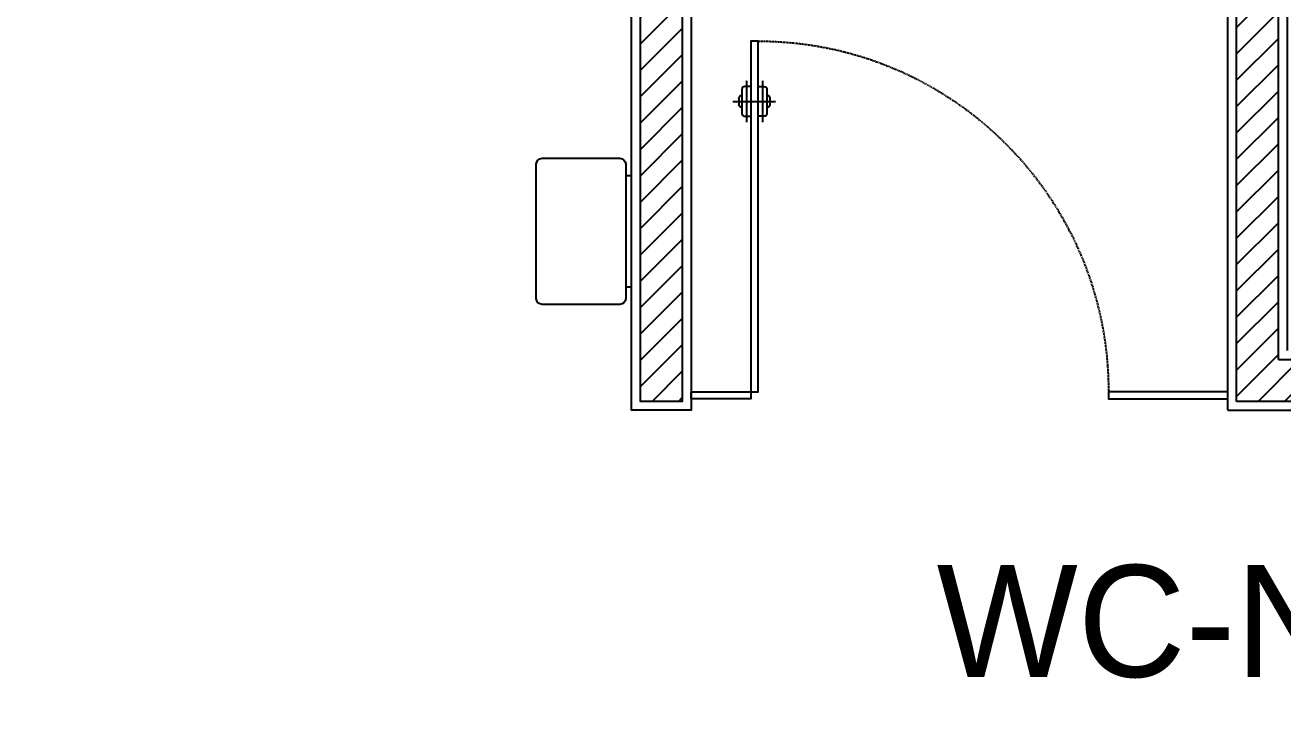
# Model space of a CAD drawing. Header units: inches. Extents: x 1721084 to 1854744, y 225101 to 488646.
# Drawn here: x 1741783 to 1743893, y 364598 to 365756 of the extents above; entities that cross this region are included whole.
import ezdxf
from ezdxf.xclip import XClip

# ---------------------------------------------------------------- set-up
doc = ezdxf.new("R2010")
doc.units = ezdxf.units.IN
doc.header["$MEASUREMENT"] = 0
doc.header["$XCLIPFRAME"] = 0
doc.linetypes.add('X-PL-GF$0$X-WC-GF$0$( Dashed )', pattern=[0.75, 0.5, -0.25])
doc.linetypes.add('X-PL-GF$0$X-WC-GF$0$DASHEDX2', pattern=[1.5, 1, -0.5])
for name, color, linetype in [('X-PL-GF$0$X-PL-GF$0$A-ANNO-RNAM', 250, 'Continuous'), ('X-PL-GF$0$X-PL-GF$0$A-XREF', 250, 'Continuous'), ('X-PL-GF$0$X-WC-GF$0$A-FLOR-DOOR', 32, 'Continuous'), ('X-PL-GF$0$X-WC-GF$0$A-FLOR-PATT', 250, 'Continuous'), ('X-PL-GF$0$X-WC-GF$0$A-FLOR-WALL', 7, 'Continuous'), ('X-PL-GF$0$X-WC-GF$0$A-FLOR-WALL-FNSH', 16, 'Continuous'), ('X-PL-GF$0$X-WC-GF$0$A-FURN-EQPM-LOOSE', 49, 'Continuous')]:
    doc.layers.add(name, color=color, linetype=linetype)
doc.styles.add('X-PL-GF$0$X-PL-GF$0$SYMBTEXT', font='VAVON_.TTF')

# ---------------------------------------------------------------- blocks, each defined once
blk = doc.blocks.new('X-PL-GF$0$X-WC-GF$0$may say tay')
blk.add_lwpolyline([(140.0000000000036, 125), (6.938775510207051, 125, 0.4142135623730951), (-3.061224489792948, 114.9999999999991), (-3.061224489794766, -114.9999999999995, 0.4142135623730951), (6.938775510205232, -125), (140.0000000000018, -125, 0.4142135623730951), (150.0000000000018, -114.9999999999995), (150.0000000000035, 114.9999999999991, 0.4142135623730951)], format="xyb", close=True)
blk.add_lwpolyline([(150.0000000000035, 95), (160.2040816326553, 95), (160.2040816326534, -94.99999999999956), (150.0000000000018, -94.99999999999956)])
blk = doc.blocks.new('X-PL-GF$0$X-WC-GF$0$vach 700')
for points in [[(-12.12029397795189, 587.9706022048163), (-0.1202939779518966, 587.9706022048163), (0, 0), (-12, 0), (-12.12029397795189, 587.9706022048163)], [(-32.00000000000005, 492), (-32.00000000000005, 482)], [(19.99999999999996, 492), (19.99999999999996, 482)]]:
    blk.add_lwpolyline(points)
for points in [[(-12.00000000000003, 512), (-22.00000000000004, 512, 0.4142135623730951), (-27.00000000000005, 507), (-27.00000000000005, 467, 0.4142135623730951), (-22.00000000000004, 462), (-12.00000000000003, 462)], [(-4.26e-14, 512), (9.999999999999957, 512, -0.4142135623730951), (14.99999999999996, 507), (14.99999999999996, 467, -0.4142135623730951), (9.999999999999957, 462), (-4.26e-14, 462)]]:
    blk.add_lwpolyline(points, format="xyb")
at = {"color": 8, "linetype": 'X-PL-GF$0$X-WC-GF$0$( Dashed )', "ltscale": 0.5}
for points in [[(-19.50000000000004, 522), (-19.50000000000004, 452)], [(7.499999999999957, 522), (7.499999999999957, 452)], [(29.99999999999996, 487), (-42.00000000000004, 487)]]:
    blk.add_lwpolyline(points, dxfattribs=at)
at = {"color": 8, "linetype": 'X-PL-GF$0$X-WC-GF$0$DASHEDX2', "ltscale": 1.7}
blk.add_arc((-12.01439507303404, -0.0148426553129051), 587.9854543965707, 90.01031923544073, 179.9985536691428, dxfattribs=at)
at = {"color": 8, "linetype": 'X-PL-GF$0$X-WC-GF$0$( Dashed )', "ltscale": 1.7}
blk.add_arc((-12, 4.17e-14), 588, 88.83061719438595, 88.84233946673666, dxfattribs=at)
for centre, start, end in [((-27.00000000000005, 492), 90, 180), ((14.99999999999996, 492), 0, 90), ((-27.00000000000005, 482), 180, 270), ((14.99999999999996, 482), 270, 0)]:
    blk.add_arc(centre, 5, start, end)
blk = doc.blocks.new('X-PL-GF$0$X-WC-GF')
at = {"layer": 'X-PL-GF$0$X-WC-GF$0$A-FLOR-PATT'}
h = blk.add_hatch(dxfattribs=at)
h.set_pattern_fill('ANSI31', color=250, scale=250)
h.set_pattern_definition([(45, (0, 0), (-22.09708691207961, 22.09708691207961), [])])
h.paths.add_polyline_path([(14625.00000000015, 2485.000000000011), (14625.00000000015, 2415.000000000026), (15415.0000000002, 2415.000000000026), (15415.0000000002, 1184.965802980234), (14815.00000000021, 1184.965802980234), (14815.00000000028, -714.9999999999022), (14885.00000000021, -714.9999999998978), (14885.00000000021, 1114.965802980234), (15485.00000000021, 1114.965802980234), (15485.00000000021, 2415.000000000011), (15675.00000000016, 2415.000000000011), (15675.00000000016, 2485.000000000011)])
h.paths.add_polyline_path([(14815, -714.9999999998681), (14515.00000001074, -714.9999999998689), (14515.00000001074, -984.9999999998956), (14815, -984.9999999998947)])
h.paths.add_polyline_path([(15485.00000000006, -814.9999999998676), (15485.00000000006, -984.9999999998944), (15784.99999998932, -984.9999999998956), (15784.99999998932, -814.9999999998684)])
h.paths.add_polyline_path([(20085.00000000016, 374.6332916433321), (19915.00000000014, 374.6332916433321), (19915.00000000016, 1.814442e-10, -0.4142135623731133), (19100.00000000016, -814.9999999998684), (16714.99999998932, -814.9999999998676), (16714.99999998931, -984.9999999998676), (19100.00000000016, -984.999999999868, 0.4142135623730951), (20085.00000000016, 1.318767e-10)])
h.paths.add_polyline_path([(20515.00000000014, 685.0000000000258), (20684.99999918885, 685.0000000000258), (20684.99999918886, 2384.999999989195), (20585.00000000014, 2384.999999989195), (20515.00000000014, 2384.999999989197)])
h.paths.add_polyline_path([(20685.00000000014, 3915.000000000026), (20515.00000000015, 3915.000000000026), (20515.00000000014, 3315.00000000002), (20685.00000000013, 3315.00000000002)])
h.paths.add_polyline_path([(17715.00000178718, 2015.000000000025), (17715.00000178719, 615.0000000000252), (19915.00000000013, 615.0000000000252), (19915.00000000013, 685.0000000000252), (17785.00000178718, 685.0000000000258), (17785.00000178716, 2085.000000000025), (16785.00000000013, 2085.000000000025), (16785.00000000016, 2885.000000000011), (16715.00000000016, 2885.000000000011), (16715.00000000016, 2485.000000000011), (16615.00000000016, 2485.000000000011), (16615.00000000016, 2415.000000000011), (16715.00000000015, 2415.000000000011), (16715.0000000001, 615.0000000000227), (16785.00000000016, 615.0000000000133), (16785.00000000015, 2015.000000000025)])
at = {"layer": 'X-PL-GF$0$X-WC-GF$0$A-FLOR-DOOR'}
for points in [[(16800.00000312063, 630.9999981264663), (16900.00000312063, 630.9999981264663), (16900.00000312063, 618.9999981264663), (16800.00000312063, 618.9999981264663)], [(17700.00000178719, 630.9999981264756), (17500.00000312063, 630.9999981264663), (17500.00000312063, 618.9999981264663), (17700.00000178719, 618.9999981264756)]]:
    blk.add_lwpolyline(points, close=True, dxfattribs=at)
at = {"layer": 'X-PL-GF$0$X-WC-GF$0$A-FLOR-WALL'}
for p, q in [((17785.00000178718, 685.0000000000252), (17785.00000178716, 2085.000000000025)), ((17715.00000178719, 615.0000000000252), (17715.00000178718, 2015.000000000025)), ((17785.00000178718, 685.0000000000252), (19915.00000000013, 685.0000000000252))]:
    blk.add_line(p, q, dxfattribs=at)
for points in [[(16785.00000000015, 2015.000000000025), (16785.00000000016, 615.000000000013), (16715.0000000001, 615.0000000000233), (16715.00000000015, 2415.000000000011), (16615.00000000016, 2415.000000000011), (16615.00000000016, 2485.000000000011)], [(19915.00000000013, 685.0000000000252), (19915.00000000013, 615.0000000000252), (17715.00000178719, 615.0000000000252)]]:
    blk.add_lwpolyline(points, dxfattribs=at)
at = {"layer": 'X-PL-GF$0$X-WC-GF$0$A-FLOR-WALL-FNSH', "ltscale": 200}
for p, q in [((17700.00000178719, 600.0000000000254), (17700.00000178718, 2000.000000000026)), ((17700.00000178718, 600.0000000000254), (19900.00000000014, 600.0000000000254))]:
    blk.add_line(p, q, dxfattribs=at)
blk.add_lwpolyline([(16800.00000000015, 2000.000000000026), (16800.00000000015, 600.0000000000109), (16700.0000000001, 600.0000000000254), (16700.00000000015, 2400.000000000011), (16600.00000000016, 2400.000000000011), (16600.00000000016, 2500.000000000011), (16700.00000000016, 2500.000000000011), (16700.00000000016, 2900.000000000011), (16800.00000000016, 2900.000000000011), (16800.00000000013, 2100.000000000026), (17800.00000178717, 2100.000000000026), (17800.00000178718, 700.0000000000254)], dxfattribs=at)
at = {"layer": 'X-PL-GF$0$X-WC-GF$0$A-FLOR-DOOR', "xscale": -1}
blk.add_blockref('X-PL-GF$0$X-WC-GF$0$vach 700', (16900.00000312063, 630.9999981264663), dxfattribs=at)
at = {"layer": 'X-PL-GF$0$X-WC-GF$0$A-FURN-EQPM-LOOSE', "xscale": -0.9800000000000046, "yscale": 0.9800000000000046, "zscale": 0.98, "rotation": 180}
blk.add_blockref('X-PL-GF$0$X-WC-GF$0$may say tay', (16543.0000000001, 900.0000000000258), dxfattribs=at)
blk = doc.blocks.new('X-PL-GF')
at = {"layer": 'X-PL-GF$0$X-PL-GF$0$A-ANNO-RNAM', "insert": (17740.96566648268, 245.291936300258), "char_height": 187.5, "width": 3663.529408490572, "attachment_point": 5, "style": 'X-PL-GF$0$X-PL-GF$0$SYMBTEXT'}
blk.add_mtext('WC-NAM', dxfattribs=at)
at = {"layer": 'X-PL-GF$0$X-PL-GF$0$A-XREF'}
blk.add_blockref('X-PL-GF$0$X-WC-GF', (0, 0), dxfattribs=at)

msp = doc.modelspace()

# ---------------------------------------------------------------- block references
ref = msp.add_blockref('X-PL-GF', (1726100.38168202, 364510.5894645699))
XClip(ref).set_block_clipping_path([(-4378.678544013994, -12850.407672127025), (34696.321455986006, 17749.592327873004)])

doc.saveas('drawing.dxf')
